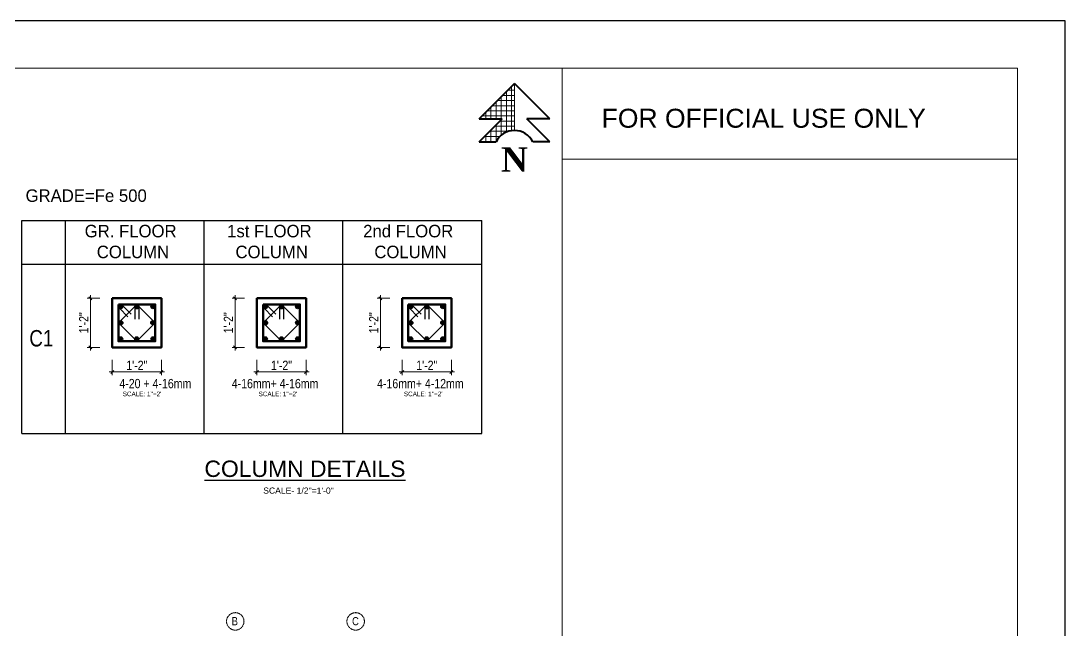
# Model space of a CAD drawing. Header units: inches. Extents: x 149715 to 156550, y -16726 to -14386.
# Drawn here: x 151874 to 152893, y -15073 to -14478 of the extents above; entities that cross this region are included whole.
import ezdxf
from ezdxf.enums import TextEntityAlignment as Align

# ---------------------------------------------------------------- set-up
doc = ezdxf.new("R2010")
doc.units = ezdxf.units.IN
doc.header["$LTSCALE"] = 0.5
doc.header["$MEASUREMENT"] = 0
doc.header["$PDMODE"] = 66
doc.linetypes.add('CENTER', pattern=[2, 1.25, -0.25, 0.25, -0.25])
for name, color, linetype, lineweight in [('Annotations-Bold.w', 177, 'Continuous', 13), ('COLUMN', 8, 'Continuous', 50), ('D-DIM', 50, 'Continuous', 18), ('DIM_LINE', 165, 'Continuous', 15), ('dimension line', 252, 'Continuous', 9), ('ELE1', 3, 'Continuous', 9), ('plan wall', 10, 'Continuous', 25), ('TEX', 210, 'Continuous', 25), ('TEXT', 220, 'Continuous', 9), ('wall', 1, 'Continuous', 40)]:
    doc.layers.add(name, color=color, linetype=linetype, lineweight=lineweight)
doc.layers.add('STIRRUP', color=10, linetype='Continuous')
doc.styles.add('ARAIL', font='ARIALN.TTF')
doc.styles.add('ordinary', font='ARIALN.TTF')
doc.styles.get("Standard").update_dxf_attribs({"font": 'arial.ttf'})
doc.styles.add('Text', font='GOTHIC.TTF', dxfattribs={"height": 6})
doc.dimstyles.new('nir24', dxfattribs={"dimscale": 0.25, "dimtxt": 9, "dimasz": 3, "dimexe": 3, "dimexo": 12, "dimgap": 2, "dimtad": 1, "dimdec": 0, "dimzin": 3, "dimlunit": 4, "dimtxsty": 'ordinary', "dimblk": 'OBLIQUE', "dimcen": 2.5, "dimdle": 3, "dimclrt": 3, "dimadec": 0, "dimazin": 0, "dimtfac": 1, "dimtdec": 0, "dimtmove": 2, "dimatfit": 3, "dimfxl": 1, "dimarcsym": 0})

# ---------------------------------------------------------------- blocks, each defined once
blk = doc.blocks.new('SDEGH')
at = {"layer": 'TEXT'}
h = blk.add_hatch(dxfattribs=at)
h.set_pattern_fill('NET', color=256, scale=40, style=0)
h.set_pattern_definition([(0, (43922.391, -13181.093), (0, 5), []), (90, (43922.391, -13181.093), (-5, 3e-16), [])])
h.paths.add_polyline_path([(52300.8, -9226.1), (52266.3, -9260.6), (52288.8, -9260.6), (52266.3, -9283.1), (52282.8, -9283.1, -0.284572), (52300.8, -9272)])
blk.add_line((52300.8, -9226.1), (52300.8, -9272), dxfattribs=at)
at = {"layer": 'wall'}
for p, q in [((52266.3, -9260.6), (52300.8, -9226.1)), ((52335.4, -9260.6), (52300.8, -9226.1)), ((52266.3, -9260.6), (52288.8, -9260.6)), ((52266.3, -9283.1), (52288.8, -9260.6)), ((52335.4, -9260.6), (52312.9, -9260.6)), ((52335.4, -9283.1), (52312.9, -9260.6)), ((52266.3, -9283.1), (52282.8, -9283.1)), ((52335.4, -9283.1), (52318.8, -9283.1))]:
    blk.add_line(p, q, dxfattribs=at)
blk.add_arc((52300.8, -9292), 20.1, 26.4605, 153.5395, dxfattribs=at)
at = {"layer": 'Defpoints', "insert": (52287.7, -9288.2), "char_height": 24, "width": 23.16, "attachment_point": 1}
blk.add_mtext('{\\fTimes New Roman|b1|i0|c0|p18;N}', dxfattribs=at)
blk = doc.blocks.new('_Oblique')
at = {"color": 0, "linetype": 'ByBlock', "lineweight": -2}
blk.add_line((-0.5, -0.5), (0.5, 0.5), dxfattribs=at)
blk = doc.blocks.new('*D1002')
at = {"layer": 'Defpoints', "color": 0, "transparency": 16777216}
for p in [(20471.75, -10756.86), (20466.43, -10768.86), (20471.75, -10768.86)]:
    blk.add_point(p, dxfattribs=at)
at = {"layer": 'DIM_LINE', "color": 0, "lineweight": -2, "transparency": 16777216}
for p, q in [((20468.75, -10756.86), (20465.68, -10756.86)), ((20466.43, -10756.11), (20466.43, -10769.61)), ((20468.75, -10768.86), (20465.68, -10768.86))]:
    blk.add_line(p, q, dxfattribs=at)
at = {"layer": 'DIM_LINE', "color": 0, "lineweight": -2, "transparency": 16777216, "xscale": 0.75, "yscale": 0.75, "zscale": 0.75}
for p, rotation in [((20466.43, -10756.86), 90), ((20466.43, -10768.86), 270)]:
    blk.add_blockref('_Oblique', p, dxfattribs=dict(at, rotation=rotation))
at = {"layer": 'DIM_LINE', "color": 3, "transparency": 16777216, "insert": (20464.8, -10762.86), "char_height": 2.25, "attachment_point": 5, "rotation": 90, "style": 'ordinary'}
blk.add_mtext('1\'-2"', dxfattribs=at)
blk = doc.blocks.new('*D1003')
at = {"layer": 'Defpoints', "color": 0, "transparency": 16777216}
for p in [(20471.75, -10768.86), (20483.75, -10768.86), (20483.75, -10774.86)]:
    blk.add_point(p, dxfattribs=at)
at = {"layer": 'DIM_LINE', "color": 0, "lineweight": -2, "transparency": 16777216}
for p, q in [((20471.75, -10771.86), (20471.75, -10775.61)), ((20483.75, -10771.86), (20483.75, -10775.61)), ((20471, -10774.86), (20484.5, -10774.86))]:
    blk.add_line(p, q, dxfattribs=at)
at = {"layer": 'DIM_LINE', "color": 0, "lineweight": -2, "transparency": 16777216, "xscale": 0.75, "yscale": 0.75, "zscale": 0.75, "rotation": 180}
blk.add_blockref('_Oblique', (20471.75, -10774.86), dxfattribs=at)
at = {"layer": 'DIM_LINE', "color": 0, "lineweight": -2, "transparency": 16777216, "xscale": 0.75, "yscale": 0.75, "zscale": 0.75}
blk.add_blockref('_Oblique', (20483.75, -10774.86), dxfattribs=at)
at = {"layer": 'DIM_LINE', "color": 3, "transparency": 16777216, "insert": (20477.75, -10773.23), "char_height": 2.25, "attachment_point": 5, "style": 'ordinary'}
blk.add_mtext('1\'-2"', dxfattribs=at)
blk = doc.blocks.new('*D1004')
at = {"layer": 'Defpoints', "color": 0, "transparency": 16777216}
for p in [(20507.06, -10756.86), (20501.74, -10768.86), (20507.06, -10768.86)]:
    blk.add_point(p, dxfattribs=at)
at = {"layer": 'DIM_LINE', "color": 0, "lineweight": -2, "transparency": 16777216}
for p, q in [((20504.06, -10756.86), (20500.99, -10756.86)), ((20501.74, -10756.11), (20501.74, -10769.61)), ((20504.06, -10768.86), (20500.99, -10768.86))]:
    blk.add_line(p, q, dxfattribs=at)
at = {"layer": 'DIM_LINE', "color": 0, "lineweight": -2, "transparency": 16777216, "xscale": 0.75, "yscale": 0.75, "zscale": 0.75}
for p, rotation in [((20501.74, -10756.86), 90), ((20501.74, -10768.86), 270)]:
    blk.add_blockref('_Oblique', p, dxfattribs=dict(at, rotation=rotation))
at = {"layer": 'DIM_LINE', "color": 3, "transparency": 16777216, "insert": (20500.11, -10762.86), "char_height": 2.25, "attachment_point": 5, "rotation": 90, "style": 'ordinary'}
blk.add_mtext('1\'-2"', dxfattribs=at)
blk = doc.blocks.new('*D1005')
at = {"layer": 'Defpoints', "color": 0, "transparency": 16777216}
for p in [(20507.06, -10768.86), (20519.06, -10768.86), (20519.06, -10774.86)]:
    blk.add_point(p, dxfattribs=at)
at = {"layer": 'DIM_LINE', "color": 0, "lineweight": -2, "transparency": 16777216}
for p, q in [((20507.06, -10771.86), (20507.06, -10775.61)), ((20519.06, -10771.86), (20519.06, -10775.61)), ((20506.31, -10774.86), (20519.81, -10774.86))]:
    blk.add_line(p, q, dxfattribs=at)
at = {"layer": 'DIM_LINE', "color": 0, "lineweight": -2, "transparency": 16777216, "xscale": 0.75, "yscale": 0.75, "zscale": 0.75, "rotation": 180}
blk.add_blockref('_Oblique', (20507.06, -10774.86), dxfattribs=at)
at = {"layer": 'DIM_LINE', "color": 0, "lineweight": -2, "transparency": 16777216, "xscale": 0.75, "yscale": 0.75, "zscale": 0.75}
blk.add_blockref('_Oblique', (20519.06, -10774.86), dxfattribs=at)
at = {"layer": 'DIM_LINE', "color": 3, "transparency": 16777216, "insert": (20513.06, -10773.23), "char_height": 2.25, "attachment_point": 5, "style": 'ordinary'}
blk.add_mtext('1\'-2"', dxfattribs=at)
blk = doc.blocks.new('*D1006')
at = {"layer": 'Defpoints', "color": 0, "transparency": 16777216}
for p in [(20542.5, -10756.86), (20537.19, -10768.86), (20542.5, -10768.86)]:
    blk.add_point(p, dxfattribs=at)
at = {"layer": 'DIM_LINE', "color": 0, "lineweight": -2, "transparency": 16777216}
for p, q in [((20539.5, -10756.86), (20536.44, -10756.86)), ((20537.19, -10756.11), (20537.19, -10769.61)), ((20539.5, -10768.86), (20536.44, -10768.86))]:
    blk.add_line(p, q, dxfattribs=at)
at = {"layer": 'DIM_LINE', "color": 0, "lineweight": -2, "transparency": 16777216, "xscale": 0.75, "yscale": 0.75, "zscale": 0.75}
for p, rotation in [((20537.19, -10756.86), 90), ((20537.19, -10768.86), 270)]:
    blk.add_blockref('_Oblique', p, dxfattribs=dict(at, rotation=rotation))
at = {"layer": 'DIM_LINE', "color": 3, "transparency": 16777216, "insert": (20535.56, -10762.86), "char_height": 2.25, "attachment_point": 5, "rotation": 90, "style": 'ordinary'}
blk.add_mtext('1\'-2"', dxfattribs=at)
blk = doc.blocks.new('*D1007')
at = {"layer": 'Defpoints', "color": 0, "transparency": 16777216}
for p in [(20542.5, -10768.86), (20554.5, -10768.86), (20554.5, -10774.86)]:
    blk.add_point(p, dxfattribs=at)
at = {"layer": 'DIM_LINE', "color": 0, "lineweight": -2, "transparency": 16777216}
for p, q in [((20542.5, -10771.86), (20542.5, -10775.61)), ((20554.5, -10771.86), (20554.5, -10775.61)), ((20541.75, -10774.86), (20555.25, -10774.86))]:
    blk.add_line(p, q, dxfattribs=at)
at = {"layer": 'DIM_LINE', "color": 0, "lineweight": -2, "transparency": 16777216, "xscale": 0.75, "yscale": 0.75, "zscale": 0.75, "rotation": 180}
blk.add_blockref('_Oblique', (20542.5, -10774.86), dxfattribs=at)
at = {"layer": 'DIM_LINE', "color": 0, "lineweight": -2, "transparency": 16777216, "xscale": 0.75, "yscale": 0.75, "zscale": 0.75}
blk.add_blockref('_Oblique', (20554.5, -10774.86), dxfattribs=at)
at = {"layer": 'DIM_LINE', "color": 3, "transparency": 16777216, "insert": (20548.5, -10773.23), "char_height": 2.25, "attachment_point": 5, "style": 'ordinary'}
blk.add_mtext('1\'-2"', dxfattribs=at)
blk = doc.blocks.new('ger')
at = {"layer": 'wall'}
for points in [[(20474.32, -10758.93, 1), (20473.32, -10758.93, 1)], [(20478.23, -10758.84), (20477.89, -10758.5, 0.144285), (20477.61, -10758.5), (20477.27, -10758.84, 0.071771), (20477.25, -10758.98, 1), (20478.25, -10758.98, 0.071771)], [(20478.25, -10758.98, 0.071771), (20478.23, -10758.84), (20477.89, -10758.5, 0.500874), (20477.25, -10758.98, 1)], [(20477.61, -10758.5, 0.254706), (20477.27, -10758.84)], [(20482.18, -10758.93, 1), (20481.18, -10758.93, 1)], [(20509.63, -10758.93, 1), (20508.63, -10758.93, 1)], [(20513.54, -10758.84), (20513.2, -10758.5, 0.144285), (20512.92, -10758.5), (20512.58, -10758.84, 0.071771), (20512.56, -10758.98, 1), (20513.56, -10758.98, 0.071771)], [(20513.56, -10758.98, 0.071771), (20513.54, -10758.84), (20513.2, -10758.5, 0.500874), (20512.56, -10758.98, 1)], [(20512.92, -10758.5, 0.254706), (20512.58, -10758.84)], [(20517.49, -10758.93, 1), (20516.49, -10758.93, 1)], [(20545.07, -10758.93, 1), (20544.07, -10758.93, 1)], [(20548.98, -10758.84), (20548.64, -10758.5, 0.144285), (20548.36, -10758.5), (20548.02, -10758.84, 0.071771), (20548, -10758.98, 1), (20549, -10758.98, 0.071771)], [(20549, -10758.98, 0.071771), (20548.98, -10758.84), (20548.64, -10758.5, 0.500874), (20548, -10758.98, 1)], [(20548.36, -10758.5, 0.254706), (20548.02, -10758.84)], [(20552.93, -10758.93, 1), (20551.93, -10758.93, 1)], [(20474.36, -10762.87, 0.511362), (20473.71, -10762.4), (20473.39, -10762.71, 0.080168), (20473.36, -10762.87, 0.058365), (20473.38, -10762.99), (20473.75, -10763.36, 0.484286)], [(20473.71, -10762.4, 0.237), (20473.39, -10762.71)], [(20481.77, -10763.33), (20482.16, -10762.95, 0.052489), (20482.17, -10762.84, 0.034708), (20482.16, -10762.77), (20481.74, -10762.35, 0.45547), (20481.17, -10762.84, 0.477075)], [(20482.17, -10762.84, 0.034708), (20482.16, -10762.77), (20481.74, -10762.35, 0.45547), (20481.17, -10762.84, 1)], [(20481.17, -10762.84, 0.477075), (20481.77, -10763.33), (20482.16, -10762.95, 1.110794)], [(20509.67, -10762.87, 0.511362), (20509.02, -10762.4), (20508.7, -10762.71, 0.080168), (20508.67, -10762.87, 0.058365), (20508.69, -10762.99), (20509.06, -10763.36, 0.484286)], [(20509.02, -10762.4, 0.237), (20508.7, -10762.71)], [(20517.08, -10763.33), (20517.47, -10762.95, 0.052489), (20517.48, -10762.84, 0.034708), (20517.47, -10762.77), (20517.05, -10762.35, 0.45547), (20516.48, -10762.84, 0.477075)], [(20517.48, -10762.84, 0.034708), (20517.47, -10762.77), (20517.05, -10762.35, 0.45547), (20516.48, -10762.84, 1)], [(20516.48, -10762.84, 0.477075), (20517.08, -10763.33), (20517.47, -10762.95, 1.110794)], [(20545.12, -10762.87, 0.511362), (20544.46, -10762.4), (20544.14, -10762.71, 0.080168), (20544.12, -10762.87, 0.058365), (20544.13, -10762.99), (20544.5, -10763.36, 0.484286)], [(20544.46, -10762.4, 0.237), (20544.14, -10762.71)], [(20552.53, -10763.33), (20552.91, -10762.95, 0.052489), (20552.92, -10762.84, 0.034708), (20552.92, -10762.77), (20552.49, -10762.35, 0.45547), (20551.92, -10762.84, 0.477075)], [(20552.92, -10762.84, 0.034708), (20552.92, -10762.77), (20552.49, -10762.35, 0.45547), (20551.92, -10762.84, 1)], [(20551.92, -10762.84, 0.477075), (20552.53, -10763.33), (20552.91, -10762.95, 1.110794)], [(20473.38, -10762.99, 0.283339), (20473.75, -10763.36)], [(20508.69, -10762.99, 0.283339), (20509.06, -10763.36)], [(20544.13, -10762.99, 0.283339), (20544.5, -10763.36)], [(20474.32, -10766.78, 1), (20473.32, -10766.78, 1)], [(20478.23, -10766.87, 1.094432), (20477.24, -10766.78, 0.036304), (20477.25, -10766.85), (20477.67, -10767.28, 0.081524), (20477.83, -10767.27)], [(20478.23, -10766.87, 1.094432), (20477.24, -10766.78, 0.468042), (20477.83, -10767.27)], [(20477.25, -10766.85, 0.331526), (20477.67, -10767.28)], [(20482.18, -10766.76, 1), (20481.18, -10766.76, 1)], [(20509.63, -10766.78, 1), (20508.63, -10766.78, 1)], [(20513.54, -10766.87, 1.094432), (20512.55, -10766.78, 0.036304), (20512.56, -10766.85), (20512.98, -10767.28, 0.081524), (20513.14, -10767.27)], [(20513.54, -10766.87, 1.094432), (20512.55, -10766.78, 0.468042), (20513.14, -10767.27)], [(20512.56, -10766.85, 0.331526), (20512.98, -10767.28)], [(20517.49, -10766.76, 1), (20516.49, -10766.76, 1)], [(20545.08, -10766.78, 1), (20544.08, -10766.78, 1)], [(20548.99, -10766.87, 1.094432), (20547.99, -10766.78, 0.036304), (20548, -10766.85), (20548.42, -10767.28, 0.081524), (20548.58, -10767.27)], [(20548.99, -10766.87, 1.094432), (20547.99, -10766.78, 0.468042), (20548.58, -10767.27)], [(20548, -10766.85, 0.331526), (20548.42, -10767.28)], [(20552.93, -10766.76, 1), (20551.93, -10766.76, 1)]]:
    blk.add_hatch(color=256, dxfattribs=at).paths.add_polyline_path(points)
at = {"layer": 'COLUMN'}
for points in [[(20471.75, -10756.86), (20483.75, -10756.86), (20483.75, -10768.86), (20471.75, -10768.86), (20471.75, -10756.86)], [(20507.06, -10756.86), (20519.06, -10756.86), (20519.06, -10768.86), (20507.06, -10768.86), (20507.06, -10756.86)], [(20542.5, -10756.86), (20554.5, -10756.86), (20554.5, -10768.86), (20542.5, -10768.86), (20542.5, -10756.86)]]:
    blk.add_lwpolyline(points, dxfattribs=at)
for points in [[(20473.25, -10758.36), (20482.25, -10758.36), (20482.25, -10767.36), (20473.25, -10767.36)], [(20508.56, -10758.36), (20517.56, -10758.36), (20517.56, -10767.36), (20508.56, -10767.36)], [(20544, -10758.36), (20553, -10758.36), (20553, -10767.36), (20544, -10767.36)]]:
    blk.add_lwpolyline(points, close=True, dxfattribs=at)
at = {"layer": 'STIRRUP'}
for p, q in [((20477.75, -10758.36), (20473.25, -10762.86)), ((20473.52, -10759.32), (20475.57, -10761.43)), ((20474.18, -10758.59), (20476.39, -10760.76)), ((20477.25, -10758.98), (20477.25, -10761.98)), ((20482.25, -10762.86), (20477.75, -10758.36)), ((20478.25, -10758.98), (20478.25, -10761.98)), ((20513.06, -10758.36), (20508.56, -10762.86)), ((20508.83, -10759.32), (20510.88, -10761.43)), ((20509.5, -10758.59), (20511.7, -10760.76)), ((20512.56, -10758.98), (20512.56, -10761.98)), ((20517.56, -10762.86), (20513.06, -10758.36)), ((20513.56, -10758.98), (20513.56, -10761.98)), ((20548.5, -10758.36), (20544, -10762.86)), ((20544.27, -10759.32), (20546.33, -10761.43)), ((20544.94, -10758.59), (20547.14, -10760.76)), ((20548, -10758.98), (20548, -10761.98)), ((20553, -10762.86), (20548.5, -10758.36)), ((20549, -10758.98), (20549, -10761.98)), ((20473.25, -10762.86), (20477.75, -10767.36)), ((20477.75, -10767.36), (20482.25, -10762.86)), ((20508.56, -10762.86), (20513.06, -10767.36)), ((20513.06, -10767.36), (20517.56, -10762.86)), ((20544, -10762.86), (20548.5, -10767.36)), ((20548.5, -10767.36), (20553, -10762.86))]:
    blk.add_line(p, q, dxfattribs=at)
for centre in [(20473.82, -10758.93), (20477.75, -10758.98), (20481.68, -10758.93), (20509.13, -10758.93), (20513.06, -10758.98), (20516.99, -10758.93), (20544.57, -10758.93), (20548.5, -10758.98), (20552.43, -10758.93), (20473.86, -10762.87), (20481.67, -10762.84), (20509.17, -10762.87), (20516.98, -10762.84), (20544.62, -10762.87), (20552.42, -10762.84), (20473.82, -10766.78), (20477.74, -10766.78), (20481.68, -10766.76), (20509.13, -10766.78), (20513.05, -10766.78), (20516.99, -10766.76), (20544.58, -10766.78), (20548.49, -10766.78), (20552.43, -10766.76)]:
    blk.add_circle(centre, 0.5, dxfattribs=at)
at = {"layer": 'TEXT', "attachment_point": 1, "style": 'ordinary'}
for s, insert, char_height, width in [('        4-20 + 4-16mm', (20467.77, -10776.56), 2.25, 28.8016), ('4-16mm+ 4-16mm', (20500.93, -10776.56), 2.25, 28.8016), ('4-16mm+ 4-12mm', (20536.38, -10776.56), 2.25, 28.8016), ("SCALE: 1''=2'", (20474.32, -10779.65), 1.125, 12.0428), ("SCALE: 1''=2'", (20507.48, -10779.65), 1.125, 12.0428), ("SCALE: 1''=2'", (20542.93, -10779.65), 1.125, 12.0428)]:
    blk.add_mtext(s, dxfattribs=dict(at, insert=insert, char_height=char_height, width=width))
at = {"layer": 'DIM_LINE'}
for base, p1, p2, picture, middle in [((20466.43, -10768.86), (20471.75, -10756.86), (20471.75, -10768.86), '*D1002', (20464.8, -10762.86)), ((20501.74, -10768.86), (20507.06, -10756.86), (20507.06, -10768.86), '*D1004', (20500.11, -10762.86)), ((20537.19, -10768.86), (20542.5, -10756.86), (20542.5, -10768.86), '*D1006', (20535.56, -10762.86))]:
    dim = blk.add_linear_dim(base=base, p1=p1, p2=p2, angle=90, text='1\'-2"', dimstyle='nir24', dxfattribs=at)
    dim.commit()
    dim.dimension.update_dxf_attribs({"geometry": picture, "text_midpoint": middle})
for base, p1, p2, picture, middle in [((20483.75, -10774.86), (20471.75, -10768.86), (20483.75, -10768.86), '*D1003', (20477.75, -10773.23)), ((20519.06, -10774.86), (20507.06, -10768.86), (20519.06, -10768.86), '*D1005', (20513.06, -10773.23)), ((20554.5, -10774.86), (20542.5, -10768.86), (20554.5, -10768.86), '*D1007', (20548.5, -10773.23))]:
    dim = blk.add_linear_dim(base=base, p1=p1, p2=p2, text='1\'-2"', dimstyle='nir24', dxfattribs=at)
    dim.commit()
    dim.dimension.update_dxf_attribs({"geometry": picture, "text_midpoint": middle})

msp = doc.modelspace()

# ---------------------------------------------------------------- linework, layer by layer
at = {"layer": 'Annotations-Bold.w', "linetype": 'CENTER', "ltscale": 1.5}
for centre in [(152082.8, -15064.5), (152200.3, -15064.5)]:
    msp.add_circle(centre, 8.53, dxfattribs=at)
at = {"layer": 'Defpoints'}
msp.add_lwpolyline([(152892.7, -14478.3), (149715.1, -14478.3), (149715.1, -16726.3), (152892.7, -16726.3)], close=True, dxfattribs=at)
at = {"layer": 'ELE1'}
for p, q in [((152401.8, -16679.9), (152401.8, -14524.6)), ((152846.4, -14613.2), (152401.8, -14613.2))]:
    msp.add_line(p, q, dxfattribs=at)
msp.add_lwpolyline([(149761.5, -14524.6), (152846.4, -14524.6), (152846.4, -16679.9), (149761.5, -16679.9)], close=True, dxfattribs=at)
msp.add_lwpolyline([(149761.5, -14524.6), (152846.4, -14524.6), (152846.4, -16679.9), (149761.5, -16679.9)], close=True, dxfattribs=at)
at = {"layer": 'plan wall'}
for p, q in [((151874.4, -14673.3), (152323.4, -14673.3)), ((151874.4, -14881.2), (151874.4, -14673.3)), ((151917, -14881.2), (151917, -14673.3)), ((152052.4, -14881.2), (152052.4, -14673.3)), ((152187.9, -14881.2), (152187.9, -14673.3)), ((152323.4, -14881.2), (152323.4, -14673.3)), ((152323.4, -14881.2), (152323.4, -14673.3)), ((152323.4, -14881.2), (152323.4, -14673.3)), ((151874.4, -14715.9), (152323.4, -14715.9)), ((151874.4, -14715.9), (152323.4, -14715.9)), ((151874.4, -14715.9), (152323.4, -14715.9)), ((151874.4, -14881.2), (152323.4, -14881.2))]:
    msp.add_line(p, q, dxfattribs=at)

# ---------------------------------------------------------------- block references
at = {"layer": 'D-DIM', "xscale": 4, "yscale": 4, "zscale": 4}
msp.add_blockref('ger', (70075.7, 28278.4), dxfattribs=at)
at = {"layer": 'wall'}
msp.add_blockref('SDEGH', (100054.5, -5313.4), dxfattribs=at)

# ---------------------------------------------------------------- texts
at = {"layer": 'Annotations-Bold.w', "linetype": 'CENTER', "ltscale": 1.5, "char_height": 8, "attachment_point": 1, "style": 'ARAIL'}
for s, insert in [('B', (152079.3, -15060.3)), ('C', (152196.8, -15060.3))]:
    msp.add_mtext_dynamic_manual_height_columns(s, width=6.539, gutter_width=100, heights=[0], dxfattribs=dict(at, insert=insert))
at = {"layer": 'Defpoints'}
msp.add_text('FOR OFFICIAL USE ONLY', height=18.527, dxfattribs=at).set_placement((152440.4, -14582.6))
at = {"layer": 'dimension line', "char_height": 11.616, "attachment_point": 2, "style": 'Text'}
for s, insert in [('\\A1;{\\H1.05x;GRADE=Fe 500\\H1.19x; }', (151937.3, -14642.8)), ('\\A1;{\\H1.05x;GR. FLOOR\\P COLUMN}', (151980.7, -14677.4)), ('\\A1;{\\H1.05x;1st FLOOR\\P COLUMN}', (152116.1, -14677.4)), ('\\A1;{\\H1.05x;2nd FLOOR\\P COLUMN}', (152251.6, -14677.4))]:
    msp.add_mtext(s, dxfattribs=dict(at, insert=insert))
at = {"layer": 'TEX'}
msp.add_text('SCALE- 1/2"=1\'-0"', height=6, dxfattribs=at).set_placement((152144.5, -14936.7), align=Align.MIDDLE)
at = {"layer": 'TEX', "insert": (152052.7, -14907.5), "char_height": 16, "width": 335.879, "attachment_point": 1}
msp.add_mtext('{\\LCOLUMN DETAILS}', dxfattribs=at)
at = {"layer": 'TEXT', "insert": (151876.7, -14780.1), "char_height": 16, "width": 40.247, "attachment_point": 1, "style": 'ordinary'}
msp.add_mtext(' C1', dxfattribs=at)

doc.saveas('drawing.dxf')
